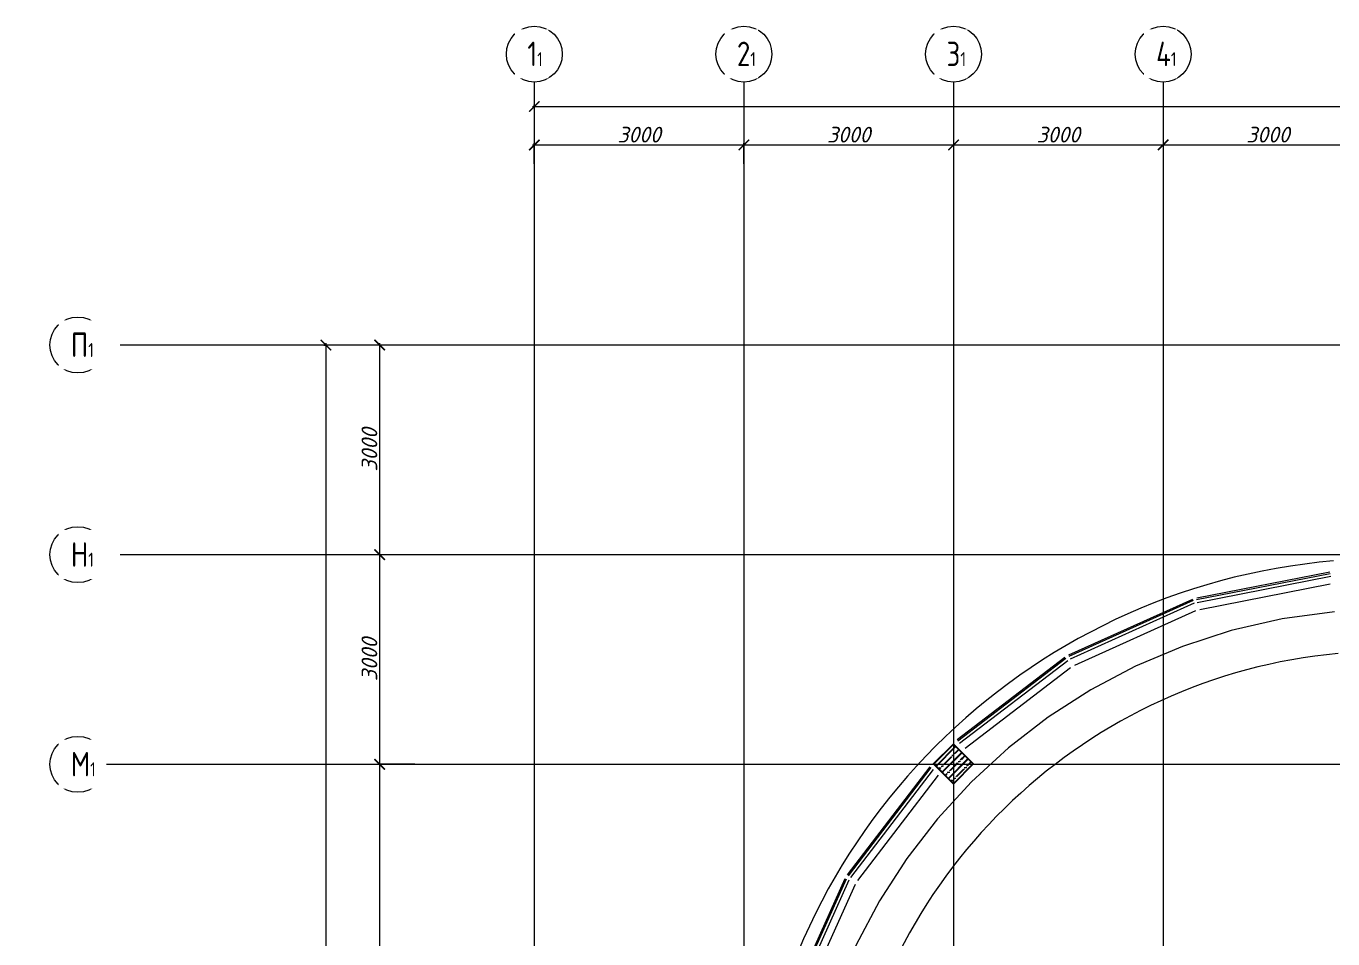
# Model space of a CAD drawing. Header units: millimetres. Extents: x 0 to 546, y 0 to 356.
# Drawn here: x 323.93 to 342.63, y 313.53 to 326.59 of the extents above; entities that cross this region are included whole.
import ezdxf
from ezdxf import colors
from ezdxf.entities.mleader import LeaderData, LeaderLine
from ezdxf.math import Vec2, Vec3

# ---------------------------------------------------------------- set-up
doc = ezdxf.new("R2010")
doc.units = ezdxf.units.MM
doc.linetypes.add('CENTER', pattern=[2, 1.25, -0.25, 0.25, -0.25])
doc.linetypes.add('HIDDEN', pattern=[6, 4, -2])
for name, color, linetype, lineweight in [('АР_Колонны', 250, 'Continuous', 30), ('АР_Колонны Штрих', 250, 'Continuous', 5), ('АР_Навесной фасад', 147, 'Continuous', 5), ('АР_Оси', 195, 'Continuous', 9), ('АР_Оси размеры', 164, 'Continuous', 9), ('АР_Отметки', 250, 'Continuous', 15), ('АР_Подоконники', 163, 'Continuous', 9), ('АР_Сущ Несущая стена', 216, 'Continuous', 30), ('перекр 0.3', 181, 'Continuous', 30)]:
    doc.layers.add(name, color=color, linetype=linetype, lineweight=lineweight)
doc.styles.add('ISOCPEUR', font='isocpeur.ttf', dxfattribs={"width": 0.7})
doc.styles.add('ГОСТ 2.304', font='isocpeur.ttf', dxfattribs={"width": 0.7})
doc.styles.add('Мой', font='isocpeui.ttf')
doc.dimstyles.new('Размер в модели', dxfattribs={"dimscale": 0.5, "dimtxt": 0.45, "dimasz": 0.3, "dimexe": 0.05, "dimexo": 0.05, "dimgap": 0.07, "dimtad": 1, "dimdec": 0, "dimlfac": 1000, "dimzin": 1, "dimdsep": 46, "dimtxsty": 'Мой', "dimblk": 'ARCHTICK', "dimcen": 0, "dimdle": 0.05, "dimclrd": 7, "dimclre": 7, "dimclrt": 7, "dimadec": 7, "dimazin": 0, "dimtfac": 1, "dimtdec": 0, "dimtmove": 0, "dimatfit": 3, "dimfxl": 1, "dimfxlon": 1, "dimtolj": 1, "dimtzin": 9, "dimlwd": 13, "dimlwe": -1, "dimarcsym": 1})

# ---------------------------------------------------------------- blocks, each defined once
blk = doc.blocks.new('_ArchTick')
at = {"color": 0, "linetype": 'ByBlock', "const_width": 0.15}
blk.add_lwpolyline([(-0.5, -0.5), (0.5, 0.5)], dxfattribs=at)
blk = doc.blocks.new('*D262')
at = {"layer": 'АР_Оси размеры', "color": 7, "ltscale": 100, "transparency": 16777216}
for p, q in [((329.492, 316.024), (328.967, 316.024)), ((329.478, 310.024), (328.967, 310.024))]:
    blk.add_line(p, q, dxfattribs=at)
at = {"layer": 'АР_Оси размеры', "color": 7, "lineweight": 13, "ltscale": 100, "transparency": 16777216}
blk.add_line((328.992, 309.999), (328.992, 316.049), dxfattribs=at)
at = {"layer": 'АР_Оси размеры', "color": 7, "lineweight": 13, "ltscale": 100, "transparency": 16777216, "xscale": 0.15, "yscale": 0.15, "zscale": 0.15}
for p, rotation in [((328.992, 316.024), 90), ((328.992, 310.024), 270)]:
    blk.add_blockref('_ArchTick', p, dxfattribs=dict(at, rotation=rotation))
at = {"layer": 'АР_Оси размеры', "color": 7, "ltscale": 100, "transparency": 16777216, "insert": (328.844, 313.024), "char_height": 0.225, "attachment_point": 5, "rotation": 90, "style": 'Мой'}
blk.add_mtext('\\A1;6000', dxfattribs=at)
blk = doc.blocks.new('*D263')
at = {"layer": 'АР_Оси размеры', "color": 7, "ltscale": 100, "transparency": 16777216}
for p, q in [((329.478, 319.024), (328.967, 319.024)), ((329.492, 316.024), (328.967, 316.024))]:
    blk.add_line(p, q, dxfattribs=at)
at = {"layer": 'АР_Оси размеры', "color": 7, "lineweight": 13, "ltscale": 100, "transparency": 16777216}
blk.add_line((328.992, 315.999), (328.992, 319.049), dxfattribs=at)
at = {"layer": 'АР_Оси размеры', "color": 7, "lineweight": 13, "ltscale": 100, "transparency": 16777216, "xscale": 0.15, "yscale": 0.15, "zscale": 0.15}
for p, rotation in [((328.992, 319.024), 90), ((328.992, 316.024), 270)]:
    blk.add_blockref('_ArchTick', p, dxfattribs=dict(at, rotation=rotation))
at = {"layer": 'АР_Оси размеры', "color": 7, "ltscale": 100, "transparency": 16777216, "insert": (328.844, 317.524), "char_height": 0.225, "attachment_point": 5, "rotation": 90, "style": 'Мой'}
blk.add_mtext('\\A1;3000', dxfattribs=at)
blk = doc.blocks.new('*D264')
at = {"layer": 'АР_Оси размеры', "color": 7, "ltscale": 100, "transparency": 16777216}
for p, q in [((329.478, 322.024), (328.967, 322.024)), ((329.492, 319.024), (328.967, 319.024))]:
    blk.add_line(p, q, dxfattribs=at)
at = {"layer": 'АР_Оси размеры', "color": 7, "lineweight": 13, "ltscale": 100, "transparency": 16777216}
blk.add_line((328.992, 318.999), (328.992, 322.049), dxfattribs=at)
at = {"layer": 'АР_Оси размеры', "color": 7, "lineweight": 13, "ltscale": 100, "transparency": 16777216, "xscale": 0.15, "yscale": 0.15, "zscale": 0.15}
for p, rotation in [((328.992, 322.024), 90), ((328.992, 319.024), 270)]:
    blk.add_blockref('_ArchTick', p, dxfattribs=dict(at, rotation=rotation))
at = {"layer": 'АР_Оси размеры', "color": 7, "ltscale": 100, "transparency": 16777216, "insert": (328.844, 320.524), "char_height": 0.225, "attachment_point": 5, "rotation": 90, "style": 'Мой'}
blk.add_mtext('\\A1;3000', dxfattribs=at)
blk = doc.blocks.new('*D265')
at = {"layer": 'АР_Оси размеры', "color": 7, "ltscale": 100, "transparency": 16777216}
for p, q in [((328.19, 322.024), (328.246, 322.024)), ((328.19, 274.109), (328.246, 274.109))]:
    blk.add_line(p, q, dxfattribs=at)
at = {"layer": 'АР_Оси размеры', "color": 7, "lineweight": 13, "ltscale": 100, "transparency": 16777216}
blk.add_line((328.221, 322.049), (328.221, 274.084), dxfattribs=at)
at = {"layer": 'АР_Оси размеры', "color": 7, "lineweight": 13, "ltscale": 100, "transparency": 16777216, "xscale": 0.15, "yscale": 0.15, "zscale": 0.15}
for p, rotation in [((328.221, 322.024), 90), ((328.221, 274.109), 270)]:
    blk.add_blockref('_ArchTick', p, dxfattribs=dict(at, rotation=rotation))
at = {"layer": 'АР_Оси размеры', "color": 7, "ltscale": 100, "transparency": 16777216, "insert": (328.072, 298.067), "char_height": 0.225, "attachment_point": 5, "rotation": 90, "style": 'Мой'}
blk.add_mtext('\\A1;47915', dxfattribs=at)
blk = doc.blocks.new('*D266')
at = {"layer": 'АР_Оси размеры', "color": 7, "lineweight": 13, "ltscale": 100, "transparency": 16777216}
blk.add_line((331.179, 324.887), (334.229, 324.887), dxfattribs=at)
at = {"layer": 'АР_Оси размеры', "color": 7, "ltscale": 100, "transparency": 16777216}
for p, q in [((331.204, 324.618), (331.204, 324.912)), ((334.204, 324.618), (334.204, 324.912))]:
    blk.add_line(p, q, dxfattribs=at)
at = {"layer": 'АР_Оси размеры', "color": 7, "lineweight": 13, "ltscale": 100, "transparency": 16777216, "xscale": 0.15, "yscale": 0.15, "zscale": 0.15, "rotation": 180}
blk.add_blockref('_ArchTick', (331.204, 324.887), dxfattribs=at)
at = {"layer": 'АР_Оси размеры', "color": 7, "lineweight": 13, "ltscale": 100, "transparency": 16777216, "xscale": 0.15, "yscale": 0.15, "zscale": 0.15}
blk.add_blockref('_ArchTick', (334.204, 324.887), dxfattribs=at)
at = {"layer": 'АР_Оси размеры', "color": 7, "ltscale": 100, "transparency": 16777216, "insert": (332.704, 325.034), "char_height": 0.225, "attachment_point": 5, "style": 'Мой'}
blk.add_mtext('\\A1;3000', dxfattribs=at)
blk = doc.blocks.new('*D267')
at = {"layer": 'АР_Оси размеры', "color": 7, "ltscale": 100, "transparency": 16777216}
for p, q in [((337.204, 325.387), (337.204, 324.862)), ((334.204, 324.618), (334.204, 324.912))]:
    blk.add_line(p, q, dxfattribs=at)
at = {"layer": 'АР_Оси размеры', "color": 7, "lineweight": 13, "ltscale": 100, "transparency": 16777216}
blk.add_line((334.179, 324.887), (337.229, 324.887), dxfattribs=at)
at = {"layer": 'АР_Оси размеры', "color": 7, "lineweight": 13, "ltscale": 100, "transparency": 16777216, "xscale": 0.15, "yscale": 0.15, "zscale": 0.15, "rotation": 180}
blk.add_blockref('_ArchTick', (334.204, 324.887), dxfattribs=at)
at = {"layer": 'АР_Оси размеры', "color": 7, "lineweight": 13, "ltscale": 100, "transparency": 16777216, "xscale": 0.15, "yscale": 0.15, "zscale": 0.15}
blk.add_blockref('_ArchTick', (337.204, 324.887), dxfattribs=at)
at = {"layer": 'АР_Оси размеры', "color": 7, "ltscale": 100, "transparency": 16777216, "insert": (335.704, 325.034), "char_height": 0.225, "attachment_point": 5, "style": 'Мой'}
blk.add_mtext('\\A1;3000', dxfattribs=at)
blk = doc.blocks.new('*D268')
at = {"layer": 'АР_Оси размеры', "color": 7, "ltscale": 100, "transparency": 16777216}
for p, q in [((337.204, 325.387), (337.204, 324.862)), ((340.204, 325.387), (340.204, 324.862))]:
    blk.add_line(p, q, dxfattribs=at)
at = {"layer": 'АР_Оси размеры', "color": 7, "lineweight": 13, "ltscale": 100, "transparency": 16777216}
blk.add_line((337.179, 324.887), (340.229, 324.887), dxfattribs=at)
at = {"layer": 'АР_Оси размеры', "color": 7, "lineweight": 13, "ltscale": 100, "transparency": 16777216, "xscale": 0.15, "yscale": 0.15, "zscale": 0.15, "rotation": 180}
blk.add_blockref('_ArchTick', (337.204, 324.887), dxfattribs=at)
at = {"layer": 'АР_Оси размеры', "color": 7, "lineweight": 13, "ltscale": 100, "transparency": 16777216, "xscale": 0.15, "yscale": 0.15, "zscale": 0.15}
blk.add_blockref('_ArchTick', (340.204, 324.887), dxfattribs=at)
at = {"layer": 'АР_Оси размеры', "color": 7, "ltscale": 100, "transparency": 16777216, "insert": (338.704, 325.034), "char_height": 0.225, "attachment_point": 5, "style": 'Мой'}
blk.add_mtext('\\A1;3000', dxfattribs=at)
blk = doc.blocks.new('*D269')
at = {"layer": 'АР_Оси размеры', "color": 7, "ltscale": 100, "transparency": 16777216}
for p, q in [((340.204, 325.387), (340.204, 324.862)), ((343.204, 325.244), (343.204, 324.862))]:
    blk.add_line(p, q, dxfattribs=at)
at = {"layer": 'АР_Оси размеры', "color": 7, "lineweight": 13, "ltscale": 100, "transparency": 16777216}
blk.add_line((340.179, 324.887), (343.229, 324.887), dxfattribs=at)
at = {"layer": 'АР_Оси размеры', "color": 7, "lineweight": 13, "ltscale": 100, "transparency": 16777216, "xscale": 0.15, "yscale": 0.15, "zscale": 0.15, "rotation": 180}
blk.add_blockref('_ArchTick', (340.204, 324.887), dxfattribs=at)
at = {"layer": 'АР_Оси размеры', "color": 7, "lineweight": 13, "ltscale": 100, "transparency": 16777216, "xscale": 0.15, "yscale": 0.15, "zscale": 0.15}
blk.add_blockref('_ArchTick', (343.204, 324.887), dxfattribs=at)
at = {"layer": 'АР_Оси размеры', "color": 7, "ltscale": 100, "transparency": 16777216, "insert": (341.704, 325.034), "char_height": 0.225, "attachment_point": 5, "style": 'Мой'}
blk.add_mtext('\\A1;3000', dxfattribs=at)
blk = doc.blocks.new('*D283')
at = {"layer": 'АР_Оси размеры', "color": 7, "lineweight": 13, "ltscale": 100, "transparency": 16777216}
blk.add_line((331.179, 325.437), (394.739, 325.437), dxfattribs=at)
at = {"layer": 'АР_Оси размеры', "color": 7, "ltscale": 100, "transparency": 16777216}
for p, q in [((331.204, 325.437), (331.204, 325.462)), ((394.714, 325.437), (394.714, 325.462))]:
    blk.add_line(p, q, dxfattribs=at)
at = {"layer": 'АР_Оси размеры', "color": 7, "lineweight": 13, "ltscale": 100, "transparency": 16777216, "xscale": 0.15, "yscale": 0.15, "zscale": 0.15, "rotation": 180}
blk.add_blockref('_ArchTick', (331.204, 325.437), dxfattribs=at)
at = {"layer": 'АР_Оси размеры', "color": 7, "lineweight": 13, "ltscale": 100, "transparency": 16777216, "xscale": 0.15, "yscale": 0.15, "zscale": 0.15}
blk.add_blockref('_ArchTick', (394.714, 325.437), dxfattribs=at)
at = {"layer": 'АР_Оси размеры', "color": 7, "ltscale": 100, "transparency": 16777216, "insert": (362.959, 325.584), "char_height": 0.225, "attachment_point": 5, "style": 'Мой'}
blk.add_mtext('\\A1;63510', dxfattribs=at)
blk = doc.blocks.new('A$Cb486bd23')
at = {"layer": 'АР_Колонны Штрих', "ltscale": 100}
h = blk.add_hatch(dxfattribs=at)
h.set_pattern_fill('ANSI35', color=256, scale=500)
h.set_pattern_definition([(45, (-955186.53, 45622.26), (-88.388348, 88.388348), []), (45, (-955098.14, 45622.26), (-88.388348, 88.388348), [156.25, -31.25, 0, -31.25])])
h.paths.add_polyline_path([(2181, 6028), (1899, 5745), (2181, 5462), (2464, 5745)])
blk = doc.blocks.new('A$C641599e0')
at = {"layer": 'АР_Колонны', "ltscale": 100}
blk.add_lwpolyline([(1899, 5745), (2181, 6028), (2464, 5745), (2181, 5462)], close=True, dxfattribs=at)
blk = doc.blocks.new('A$Ca602dfc3')
at = {"layer": 'АР_Навесной фасад', "ltscale": 100}
for p, q in [((1718, -116), (552, -1668)), ((1735, -125), (566, -1683)), ((1769, -150), (599, -1708)), ((1842, -232), (701, -1749)), ((-260, -3502), (523, -1722)), ((-243, -3512), (542, -1727)), ((-204, -3527), (580, -1743)), ((-96, -3545), (671, -1804)), ((-635, -5471), (-276, -3562)), ((-256, -3561), (-616, -5477)), ((-215, -3568), (-575, -5482)), ((-112, -3605), (-465, -5476))]:
    blk.add_line(p, q, dxfattribs=at)
blk = doc.blocks.new('_DotSmall')
at = {"color": 0, "linetype": 'ByBlock', "const_width": 0.5}
blk.add_lwpolyline([(-0.0625, 0, 1), (0.0625, 0, 1)], format="xyb", close=True, dxfattribs=at)
blk = doc.blocks.new('прпр')
at = {"layer": 'АР_Колонны Штрих', "ltscale": 100}
h = blk.add_hatch(dxfattribs=at)
h.set_pattern_fill('ANSI35', scale=0.5)
h.set_pattern_definition([(45, (-620.16564, 355.90644), (-0.088388348, 0.088388348), []), (45, (-620.07725, 355.90644), (-0.088388348, 0.088388348), [0.15625, -0.03125, 0, -0.03125])])
h.paths.add_polyline_path([(337.2022, 316.3117), (336.9194, 316.0289), (337.2022, 315.746), (337.4851, 316.0289)])
at = {"layer": 'АР_Колонны', "color": 7, "ltscale": 100}
blk.add_lwpolyline([(336.9194, 316.0289), (337.2022, 316.3117), (337.4851, 316.0289), (337.2022, 315.746)], close=True, dxfattribs=at)
at = {"layer": 'АР_Оси', "linetype": 'CENTER', "ltscale": 1000}
for p, q in [((331.2042, 325.7866), (331.2042, 270.0543)), ((334.2042, 325.7866), (334.2042, 270.0543)), ((337.2042, 325.7866), (337.2042, 270.0543)), ((340.2042, 325.7866), (340.2042, 270.0543)), ((325.0705, 322.0242), (408.2489, 322.0242)), ((325.0705, 319.0242), (408.2489, 319.0242)), ((325.0705, 316.0242), (408.2489, 316.0242))]:
    blk.add_line(p, q, dxfattribs=at)
at = {"layer": 'АР_Оси', "ltscale": 0.5}
for centre in [(331.2042, 326.1866), (334.2042, 326.1866), (337.2042, 326.1866), (340.2042, 326.1866), (324.6705, 322.0242), (324.6705, 319.0242), (324.6705, 316.0242)]:
    blk.add_circle(centre, 0.4, dxfattribs=at)
at = {"layer": 'АР_Подоконники', "ltscale": 100}
blk.add_arc((343.4323, 309.795), 7.8484, 95.28328, 171.35924, dxfattribs=at)
at = {"layer": 'АР_Сущ Несущая стена', "lineweight": 18, "ltscale": 100}
blk.add_arc((343.4213, 309.8186), 9.1489, 94.87234, 175.19782, dxfattribs=at)
at = {"layer": 'перекр 0.3', "color": 7, "linetype": 'HIDDEN', "lineweight": 5, "ltscale": 50}
blk.add_arc((343.4323, 309.795), 8.4484, 95.28328, 174.64014, dxfattribs=at)
at = {"ltscale": 100, "yscale": 0.001, "zscale": 0.001}
for p, xscale, rotation in [((337.1249, 318.0954), -0.001, 90.47171515599877), ((335.1462, 316.1177), 0.001, 359.5025506726814)]:
    blk.add_blockref('A$Ca602dfc3', p, dxfattribs=dict(at, xscale=xscale, rotation=rotation))
at = {"ltscale": 150, "xscale": 0.001, "yscale": 0.001, "zscale": 0.001}
for name in ['A$Cb486bd23', 'A$C641599e0']:
    blk.add_blockref(name, (335.0209, 310.2842), dxfattribs=at)
at = {"layer": 'АР_Оси размеры', "ltscale": 100}
for base, p1, p2, picture, middle in [((394.7142, 325.4366), (331.2042, 325.4366), (394.7142, 325.4366), '*D283', (362.9592, 325.5841)), ((343.2042, 324.887), (340.2042, 325.4747), (343.2042, 325.269), '*D269', (341.7042, 325.0345)), ((334.2042, 324.887), (331.2042, 324.5931), (334.2042, 324.5931), '*D266', (332.7042, 325.0345))]:
    dim = blk.add_linear_dim(base=base, p1=p1, p2=p2, dimstyle='Размер в модели', dxfattribs=at)
    dim.commit()
    dim.dimension.update_dxf_attribs({"geometry": picture, "text_midpoint": middle})
for base, p1, p2, picture, middle in [((328.2209, 274.1092), (328.1651, 322.0242), (328.1651, 274.1092), '*D265', (328.072, 298.0667)), ((328.9915, 322.0242), (329.6458, 319.0242), (329.5028, 322.0242), '*D264', (328.844, 320.5242)), ((328.9915, 319.0242), (329.6458, 316.0242), (329.5028, 319.0242), '*D263', (328.844, 317.5242)), ((328.9915, 316.0242), (329.5028, 310.0242), (329.6509, 316.0242), '*D262', (328.844, 313.0242))]:
    dim = blk.add_linear_dim(base=base, p1=p1, p2=p2, angle=90, dimstyle='Размер в модели', dxfattribs=at)
    dim.commit()
    dim.dimension.update_dxf_attribs({"geometry": picture, "text_midpoint": middle})
at = {"layer": 'АР_Оси', "char_height": 0.35, "attachment_point": 1, "line_spacing_factor": 1.149209, "style": 'ГОСТ 2.304', "bg_fill": 2}
for s, insert, width in [('{\\W0.8;1\\H0.57143x;1}', (331.1044, 326.3644), 0.123867), ('{\\W0.8;2\\H0.57143x;1}', (334.1044, 326.3644), 0.123867), ('{\\W0.8;3\\H0.57143x;1}', (337.1044, 326.3644), 0.123867), ('{\\W0.8;4\\H0.57143x;1}', (340.1044, 326.3644), 0.123867), ('{\\W0.8;П\\H0.57143x;1}', (324.5707, 322.202), 0.52882), ('{\\W0.8;Н\\H0.57143x;1}', (324.5707, 319.202), 0.52882), ('{\\W0.8;М\\H0.57143x;1}', (324.5707, 316.202), 0.52882)]:
    blk.add_mtext(s, dxfattribs=dict(at, insert=insert, width=width))
at = {"layer": 'АР_Оси', "linetype": 'CENTER', "ltscale": 1000}
blk.add_line((325.0807, 316.0245), (408.2591, 316.0245), dxfattribs=at)
at = {"layer": 'АР_Оси размеры', "ltscale": 100}
for base, p1, p2, picture, middle in [((337.2042, 324.887), (334.2042, 324.5931), (337.2042, 325.8568), '*D267', (335.7042, 325.0345)), ((340.2042, 324.887), (337.2042, 325.8568), (340.2042, 325.4747), '*D268', (338.7042, 325.0345))]:
    dim = blk.add_linear_dim(base=base, p1=p1, p2=p2, dimstyle='Размер в модели', dxfattribs=at)
    dim.commit()
    dim.dimension.update_dxf_attribs({"geometry": picture, "text_midpoint": middle})
at = {"layer": 'АР_Отметки'}
ml = blk.add_multileader_mtext('Standard', dxfattribs=at)
ml.set_content('Л.4', color=256, style='ISOCPEUR')
ml.set_leader_properties(color=256, linetype='Continuous', lineweight=-1)
ml.set_arrow_properties(name='DOTSMALL')
ml.build(insert=Vec2(0, 0))
ml.multileader.update_dxf_attribs({"has_text_frame": 1, "text_left_attachment_type": 4, "text_right_attachment_type": 4, "dogleg_length": 100, "arrow_head_size": 0.18})
ctx = ml.context
ctx.base_point, ctx.char_height, ctx.arrow_head_size, ctx.landing_gap_size, ctx.plane_origin = Vec3(147485.2159, 168748.814), 0.25, 0.18, 0.05, Vec3(390.2341, 309.1284)
ctx.left_attachment, ctx.right_attachment = 4, 4
notes = []
notes.append((ctx, [(0, (0, 0, 0), (0, 0), (1, 0), 1, [])]))
ctx.mtext.insert, ctx.mtext.width, ctx.mtext.line_spacing_style, ctx.mtext.flow_direction = Vec3(362.1637, 321.6194), 0.852697, 2, 5
ml = blk.add_multileader_mtext('Standard', dxfattribs=at)
ml.set_content('Л.4', color=256, style='ISOCPEUR')
ml.set_leader_properties(color=256, linetype='Continuous', lineweight=-1)
ml.set_arrow_properties(name='DOTSMALL')
ml.build(insert=Vec2(0, 0))
ml.multileader.update_dxf_attribs({"has_text_frame": 1, "text_left_attachment_type": 4, "text_right_attachment_type": 4, "dogleg_length": 100, "arrow_head_size": 0.18})
ctx = ml.context
ctx.base_point, ctx.char_height, ctx.arrow_head_size, ctx.landing_gap_size, ctx.plane_origin = Vec3(147622.5144, 168748.553), 0.25, 0.18, 0.05, Vec3(526.7959, 309.402)
ctx.left_attachment, ctx.right_attachment = 4, 4
notes.append((ctx, [(0, (0, 0, 0), (0, 0), (1, 0), 1, [])]))
ctx.mtext.insert, ctx.mtext.width, ctx.mtext.line_spacing_style, ctx.mtext.flow_direction = Vec3(499.4622, 321.3584), 0.852697, 2, 5
ml = blk.add_multileader_mtext('Standard', dxfattribs=at)
ml.set_content('+8,400', color=256, style='ISOCPEUR')
ml.set_leader_properties(color=256, linetype='Continuous', lineweight=-1)
ml.set_arrow_properties(name='DOTSMALL')
ml.build(insert=Vec2(0, 0))
ml.multileader.update_dxf_attribs({"has_text_frame": 1, "text_left_attachment_type": 4, "text_right_attachment_type": 4, "dogleg_length": 100, "arrow_head_size": 0.18})
ctx = ml.context
ctx.base_point, ctx.char_height, ctx.arrow_head_size, ctx.landing_gap_size, ctx.plane_origin = Vec3(147485.035, 168748.0566), 0.25, 0.18, 0.05, Vec3(362.476, 321.3317)
ctx.left_attachment, ctx.right_attachment = 4, 4
notes.append((ctx, [(0, (0, 0, 0), (0, 0), (1, 0), 1, [])]))
ctx.mtext.insert, ctx.mtext.width, ctx.mtext.line_spacing_style, ctx.mtext.flow_direction = Vec3(361.9827, 320.862), 0.852697, 2, 5
ml = blk.add_multileader_mtext('Standard', dxfattribs=at)
ml.set_content('+7,050', color=256, style='ISOCPEUR')
ml.set_leader_properties(color=256, linetype='Continuous', lineweight=-1)
ml.set_arrow_properties(name='DOTSMALL')
ml.build(insert=Vec2(0, 0))
ml.multileader.update_dxf_attribs({"has_text_frame": 1, "text_left_attachment_type": 4, "text_right_attachment_type": 4, "dogleg_length": 100, "arrow_head_size": 0.18})
ctx = ml.context
ctx.base_point, ctx.char_height, ctx.arrow_head_size, ctx.landing_gap_size, ctx.plane_origin = Vec3(147490.3292, 168747.9848), 0.25, 0.18, 0.05, Vec3(367.1456, 319.1893)
ctx.left_attachment, ctx.right_attachment = 4, 4
notes.append((ctx, [(0, (0, 0, 0), (0, 0), (1, 0), 1, [])]))
ctx.mtext.insert, ctx.mtext.width, ctx.mtext.line_spacing_style, ctx.mtext.flow_direction = Vec3(367.277, 320.7902), 0.852697, 2, 5
ml = blk.add_multileader_mtext('Standard', dxfattribs=at)
ml.set_content('+11,550', color=256, style='ISOCPEUR')
ml.set_leader_properties(color=256, linetype='Continuous', lineweight=-1)
ml.set_arrow_properties(name='DOTSMALL')
ml.build(insert=Vec2(0, 0))
ml.multileader.update_dxf_attribs({"has_text_frame": 1, "text_left_attachment_type": 4, "text_right_attachment_type": 4, "dogleg_length": 100, "arrow_head_size": 0.18})
ctx = ml.context
ctx.base_point, ctx.char_height, ctx.arrow_head_size, ctx.landing_gap_size, ctx.plane_origin = Vec3(147621.9099, 168747.9026), 0.25, 0.18, 0.05, Vec3(496.6465, 319.7835)
ctx.left_attachment, ctx.right_attachment = 4, 4
notes.append((ctx, [(0, (0, 0, 0), (0, 0), (1, 0), 1, [])]))
ctx.mtext.insert, ctx.mtext.width, ctx.mtext.line_spacing_style, ctx.mtext.flow_direction = Vec3(498.8577, 320.708), 0.852697, 2, 5
ml = blk.add_multileader_mtext('Standard', dxfattribs=at)
ml.set_content('+11,550', color=256, style='ISOCPEUR')
ml.set_leader_properties(color=256, linetype='Continuous', lineweight=-1)
ml.set_arrow_properties(name='DOTSMALL')
ml.build(insert=Vec2(0, 0))
ml.multileader.update_dxf_attribs({"has_text_frame": 1, "text_left_attachment_type": 4, "text_right_attachment_type": 4, "dogleg_length": 100, "arrow_head_size": 0.18})
ctx = ml.context
ctx.base_point, ctx.char_height, ctx.arrow_head_size, ctx.landing_gap_size, ctx.plane_origin = Vec3(147621.9099, 168747.9026), 0.25, 0.18, 0.05, Vec3(496.6465, 319.7835)
ctx.left_attachment, ctx.right_attachment = 4, 4
notes.append((ctx, [(0, (0, 0, 0), (0, 0), (1, 0), 1, [])]))
ctx.mtext.insert, ctx.mtext.width, ctx.mtext.line_spacing_style, ctx.mtext.flow_direction = Vec3(498.8577, 320.708), 0.852697, 2, 5
ml = blk.add_multileader_mtext('Standard', dxfattribs=at)
ml.set_content('+13,200', color=256, style='ISOCPEUR')
ml.set_leader_properties(color=256, linetype='Continuous', lineweight=-1)
ml.set_arrow_properties(name='DOTSMALL')
ml.build(insert=Vec2(0, 0))
ml.multileader.update_dxf_attribs({"has_text_frame": 1, "text_left_attachment_type": 4, "text_right_attachment_type": 4, "dogleg_length": 100, "arrow_head_size": 0.18})
ctx = ml.context
ctx.base_point, ctx.char_height, ctx.arrow_head_size, ctx.landing_gap_size, ctx.plane_origin = Vec3(147627.0658, 168747.8362), 0.25, 0.18, 0.05, Vec3(501.6465, 320.5285)
ctx.left_attachment, ctx.right_attachment = 4, 4
notes.append((ctx, [(0, (0, 0, 0), (0, 0), (1, 0), 1, [])]))
ctx.mtext.insert, ctx.mtext.width, ctx.mtext.line_spacing_style, ctx.mtext.flow_direction = Vec3(504.0135, 320.6416), 0.852697, 2, 5
ml = blk.add_multileader_mtext('Standard', dxfattribs=at)
ml.set_content('+13,340', color=256, style='ISOCPEUR')
ml.set_leader_properties(color=256, linetype='Continuous', lineweight=-1)
ml.set_arrow_properties(name='DOTSMALL')
ml.build(insert=Vec2(0, 0))
ml.multileader.update_dxf_attribs({"has_text_frame": 1, "text_left_attachment_type": 4, "text_right_attachment_type": 4, "dogleg_length": 100, "arrow_head_size": 0.18})
ctx = ml.context
ctx.base_point, ctx.char_height, ctx.arrow_head_size, ctx.landing_gap_size, ctx.plane_origin = Vec3(147626.95, 168746.2444), 0.25, 0.18, 0.05, Vec3(502.3289, 319.0113)
ctx.left_attachment, ctx.right_attachment = 4, 4
notes.append((ctx, [(0, (0, 0, 0), (0, 0), (1, 0), 1, [])]))
ctx.mtext.insert, ctx.mtext.width, ctx.mtext.line_spacing_style, ctx.mtext.flow_direction = Vec3(503.8977, 319.0498), 0.852697, 2, 5
ml = blk.add_multileader_mtext('Standard', dxfattribs=at)
ml.set_content('+6,300', color=256, style='ISOCPEUR')
ml.set_leader_properties(color=256, linetype='Continuous', lineweight=-1)
ml.set_arrow_properties(name='DOTSMALL')
ml.build(insert=Vec2(0, 0))
ml.multileader.update_dxf_attribs({"has_text_frame": 1, "text_left_attachment_type": 4, "text_right_attachment_type": 4, "dogleg_length": 100, "arrow_head_size": 0.18})
ctx = ml.context
ctx.base_point, ctx.char_height, ctx.arrow_head_size, ctx.landing_gap_size, ctx.plane_origin = Vec3(147516.4938, 168745.4046), 0.25, 0.18, 0.05, Vec3(401.7354, 315.6357)
ctx.left_attachment, ctx.right_attachment = 4, 4
notes.append((ctx, [(0, (0, 0, 0), (0, 0), (1, 0), 1, [])]))
ctx.mtext.insert, ctx.mtext.width, ctx.mtext.line_spacing_style, ctx.mtext.flow_direction = Vec3(393.4415, 318.21), 0.852697, 2, 5
ml = blk.add_multileader_mtext('Standard', dxfattribs=at)
ml.set_content('Л.5', color=256, style='ISOCPEUR')
ml.set_leader_properties(color=256, linetype='Continuous', lineweight=-1)
ml.set_arrow_properties(name='DOTSMALL')
ml.build(insert=Vec2(0, 0))
ml.multileader.update_dxf_attribs({"has_text_frame": 1, "text_left_attachment_type": 4, "text_right_attachment_type": 4, "dogleg_length": 100, "arrow_head_size": 0.18})
ctx = ml.context
ctx.base_point, ctx.char_height, ctx.arrow_head_size, ctx.landing_gap_size, ctx.plane_origin = Vec3(147515.0398, 168745.3867), 0.25, 0.18, 0.05, Vec3(417.7204, 304.1381)
ctx.left_attachment, ctx.right_attachment = 4, 4
notes.append((ctx, [(0, (0, 0, 0), (0, 0), (1, 0), 1, [])]))
ctx.mtext.insert, ctx.mtext.width, ctx.mtext.line_spacing_style, ctx.mtext.flow_direction = Vec3(391.9876, 318.1921), 0.852697, 2, 5
for ctx, leaders in notes:
    for number, flags, end, landing, length, lines in leaders:
        leader = LeaderData()
        leader.index, (leader.has_last_leader_line, leader.has_dogleg_vector, leader.attachment_direction) = number, flags
        leader.last_leader_point, leader.dogleg_vector, leader.dogleg_length = Vec3(end), Vec3(landing), length
        for number, points, colour, breaks in lines:
            line = LeaderLine()
            line.index, line.vertices, line.color, line.breaks = number, Vec3.list(points), colors.encode_raw_color(colour), breaks
            leader.lines.append(line)
        ctx.leaders.append(leader)

msp = doc.modelspace()

# ---------------------------------------------------------------- block references
msp.add_blockref('прпр', (0, 0))

doc.saveas('drawing.dxf')
